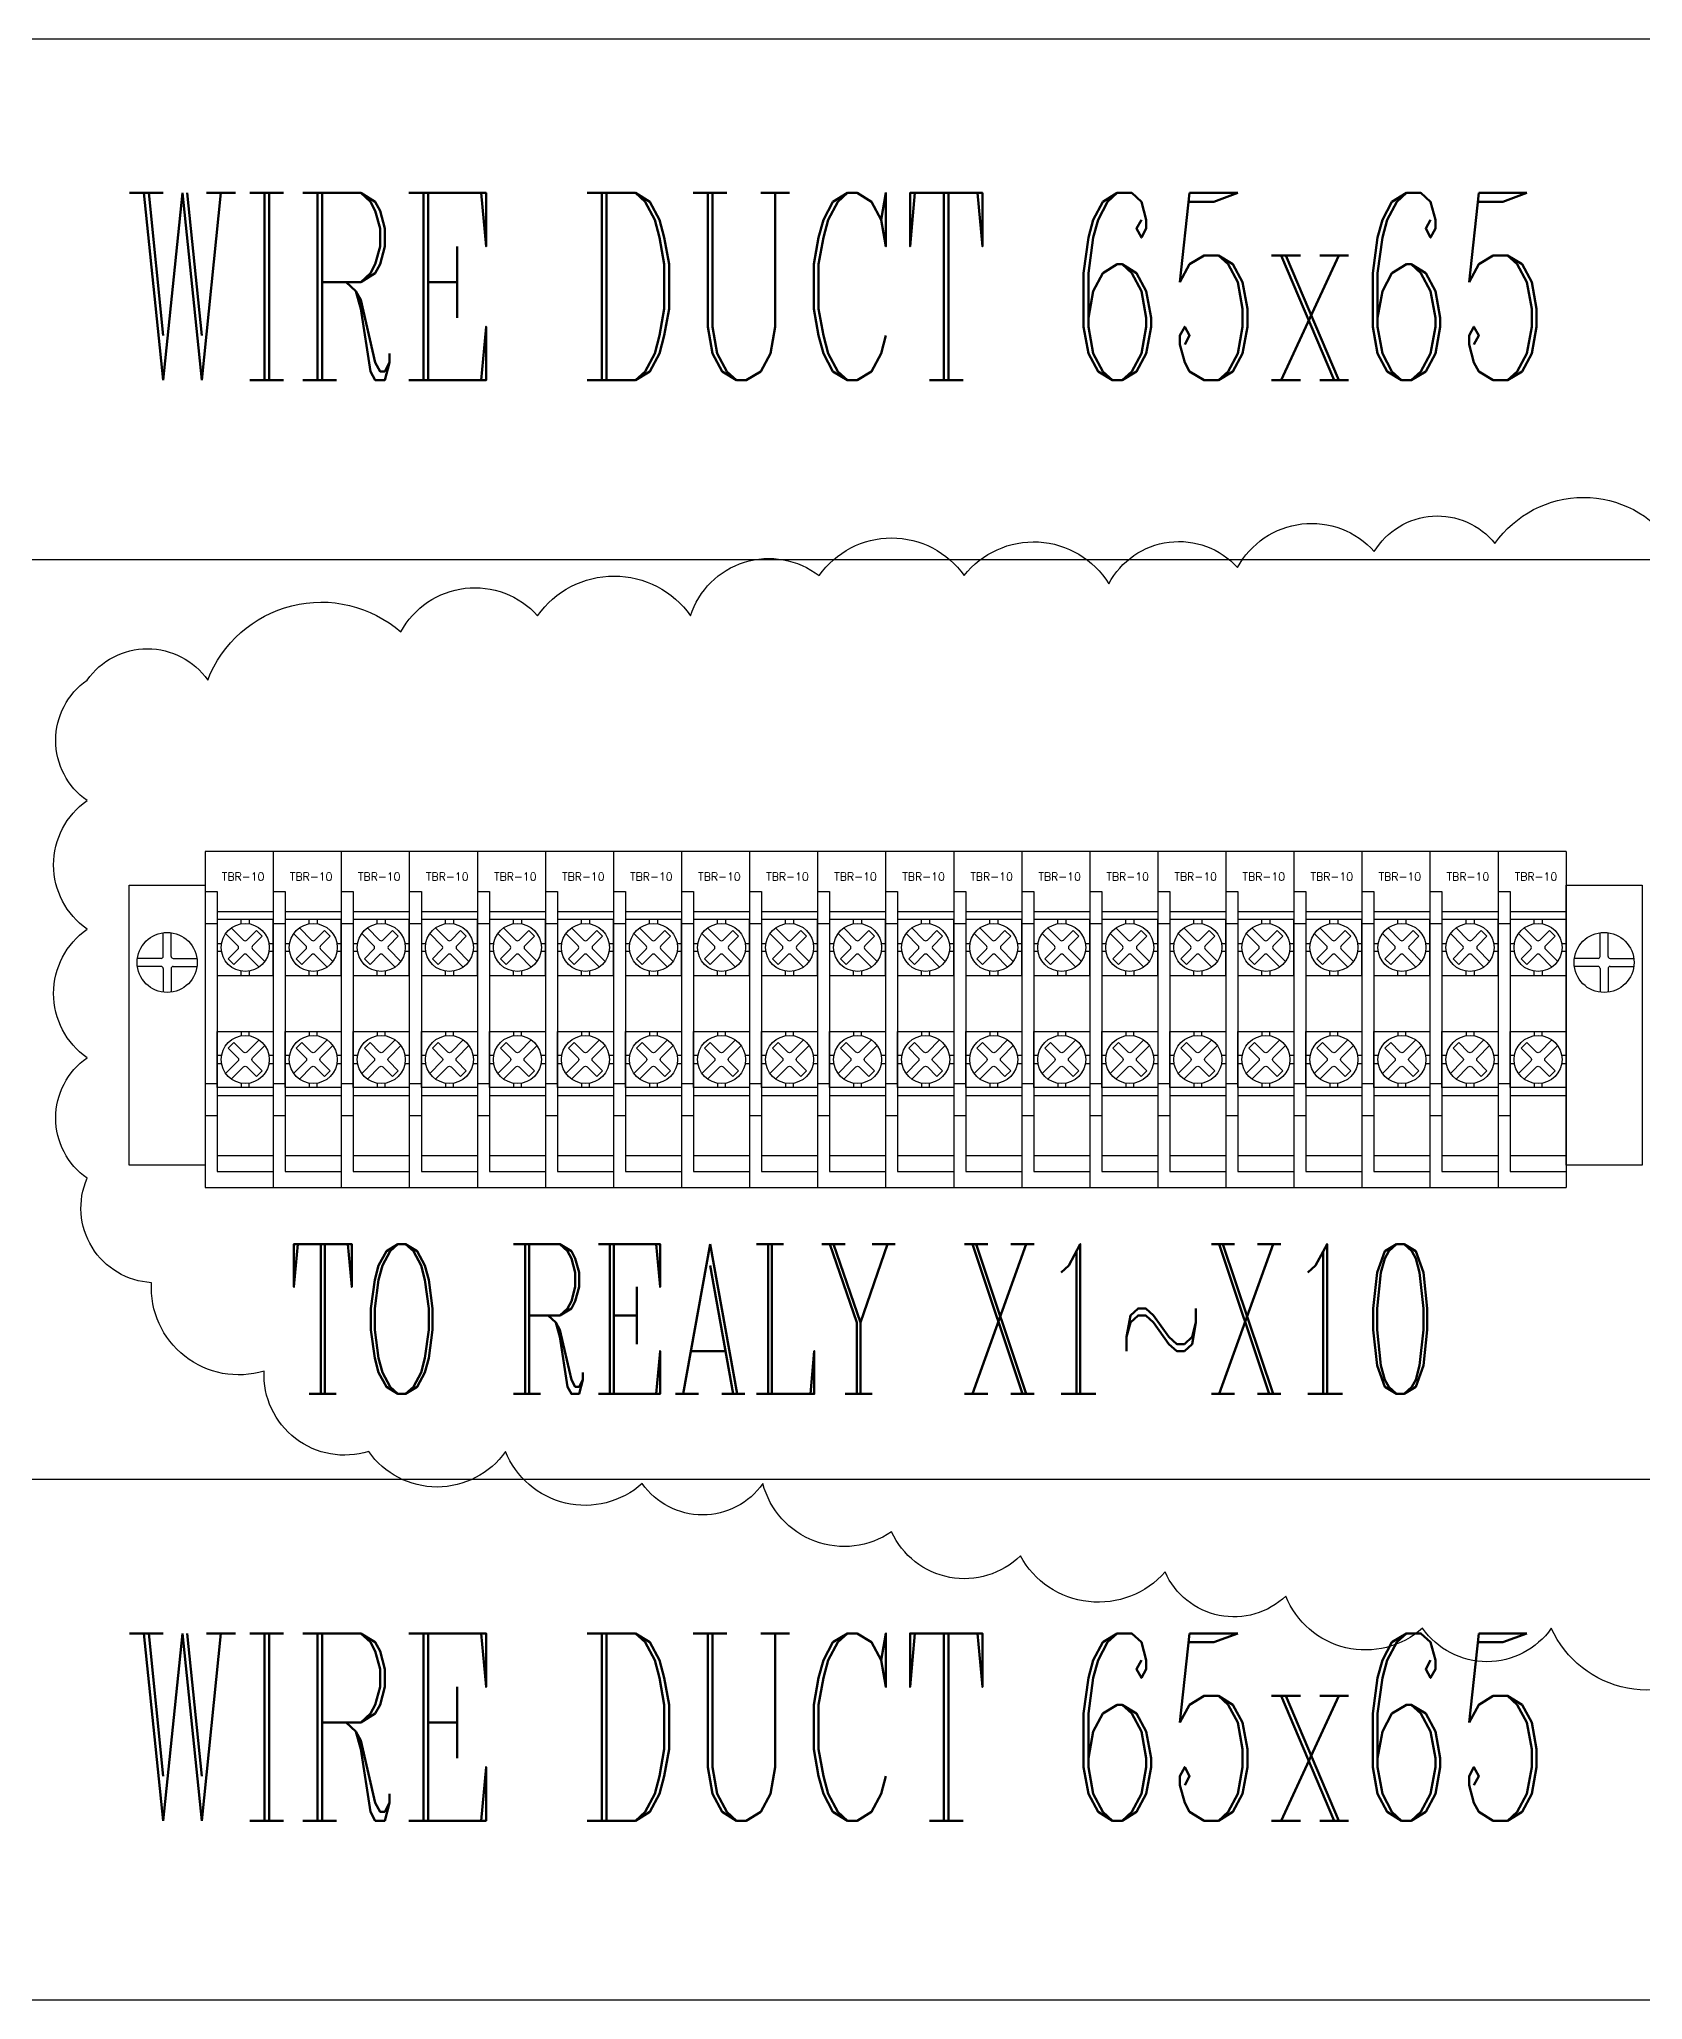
# Model space of a CAD drawing. Header units: millimetres. Extents: x 21506 to 58194, y 6783 to 13041.
# Drawn here: x 23872 to 24072.3, y 8056.5 to 8301.5 of the extents above; entities that cross this region are included whole.
import ezdxf
from ezdxf.enums import TextEntityAlignment as Align

# ---------------------------------------------------------------- set-up
doc = ezdxf.new("R2010")
doc.units = ezdxf.units.MM
doc.layers.add('TEXT', color=11, linetype='Continuous')
doc.styles.add('CHINA', font='ROMANC.SHX', dxfattribs={"width": 0.8, "bigfont": 'stsl.shx'})
doc.styles.add('文字-水平', font='txt.shx', dxfattribs={"bigfont": 'ccad.shx'})

# ---------------------------------------------------------------- blocks, each defined once
blk = doc.blocks.new('MLIBTB1C')
at = {"color": 1}
for p, q in [((4.25, 8.59), (4.25, 11.55)), ((4.25, 8.59), (4.25, 11.55)), ((5.25, 8.59), (5.25, 11.55)), ((5.25, 8.59), (5.25, 11.55)), ((4, 8.34), (1.03, 8.34)), ((4, 8.34), (1.03, 8.34)), ((5.5, 8.34), (8.47, 8.34)), ((5.5, 8.34), (8.47, 8.34)), ((4, 7.34), (1.03, 7.34)), ((4, 7.34), (1.03, 7.34)), ((4.25, 7.09), (4.25, 4.12)), ((4.25, 7.09), (4.25, 4.12)), ((5.25, 7.09), (5.25, 4.12)), ((5.25, 7.09), (5.25, 4.12)), ((5.5, 7.34), (8.47, 7.34)), ((5.5, 7.34), (8.47, 7.34))]:
    blk.add_line(p, q, dxfattribs=at)
blk.add_lwpolyline([(9.5, 17.5), (9.5, -17.5), (0, -17.5), (0, 17.5)], close=True, dxfattribs=at)
blk.add_lwpolyline([(9.5, 17.5), (9.5, -17.5), (0, -17.5), (0, 17.5)], close=True, dxfattribs=at)
blk.add_circle((4.75, 7.84), 3.75, dxfattribs=at)
blk.add_circle((4.75, 7.84), 3.75, dxfattribs=at)
for centre, start, end in [((4, 8.59), 270, 0), ((4, 8.59), 270, 0), ((5.5, 8.59), 180, 270), ((5.5, 8.59), 180, 270), ((4, 7.09), 0, 90), ((4, 7.09), 0, 90), ((5.5, 7.09), 90, 180), ((5.5, 7.09), 90, 180)]:
    blk.add_arc(centre, 0.25, start, end, dxfattribs=at)
blk = doc.blocks.new('MLIBTB4A')
for p, q in [((8.5, 21), (0, 21)), ((0, 21), (0, -21)), ((8.5, 21), (8.5, -21)), ((0, 16), (1.5, 16)), ((1.5, 16), (1.5, -19)), ((1.5, 13.5), (8.5, 13.5)), ((0, 12), (1.5, 12)), ((0, -8), (1.5, -8)), ((1.5, -9.5), (8.5, -9.5)), ((0, -12), (1.5, -12)), ((1.5, -17), (8.5, -17)), ((1.5, -19), (8.5, -19)), ((8.5, -19), (8.5, -21)), ((0, -21), (8.5, -21))]:
    blk.add_line(p, q)
for points in [[(1.5, 5.5), (8.5, 5.5), (8.5, 12.5), (1.5, 12.5)], [(1.5, -1.5), (8.5, -1.5), (8.5, -8.5), (1.5, -8.5)]]:
    blk.add_lwpolyline(points, close=True)
for points in [[(4.5, 11.96), (4.5, 12.5)], [(5.5, 12.5), (5.5, 11.96)], [(1.5, 9.5), (2.04, 9.5)], [(2.04, 8.5), (1.5, 8.5)], [(7.96, 9.5), (8.5, 9.5)], [(8.5, 8.5), (7.96, 8.5)], [(4.5, 5.5), (4.5, 6.04)], [(5.5, 6.04), (5.5, 5.5)], [(4.5, -1.5), (4.5, -2.04)], [(5.5, -2.04), (5.5, -1.5)], [(2.04, -4.5), (1.5, -4.5)], [(8.5, -4.5), (7.96, -4.5)], [(1.5, -5.5), (2.04, -5.5)], [(7.96, -5.5), (8.5, -5.5)], [(4.5, -7.96), (4.5, -8.5)], [(5.5, -8.5), (5.5, -7.96)]]:
    blk.add_lwpolyline(points)
for points in [[(6.74, 6.55), (5.21, 8.08, 0.414214), (4.79, 8.08), (3.59, 6.88), (2.88, 7.59), (4.08, 8.79, 0.414214), (4.08, 9.21), (2.55, 10.74)], [(3.26, 11.45), (4.79, 9.92, 0.414214), (5.21, 9.92), (6.41, 11.12), (7.12, 10.41), (5.92, 9.21, 0.414214), (5.92, 8.79), (7.45, 7.26)], [(6.74, -2.55), (5.21, -4.08, -0.414214), (4.79, -4.08), (3.59, -2.88), (2.88, -3.59), (4.08, -4.79, -0.414214), (4.08, -5.21), (2.55, -6.74)], [(3.26, -7.45), (4.79, -5.92, -0.414214), (5.21, -5.92), (6.41, -7.12), (7.12, -6.41), (5.92, -5.21, -0.414214), (5.92, -4.79), (7.45, -3.26)]]:
    blk.add_lwpolyline(points, format="xyb")
for centre in [(5, 9), (5, -5)]:
    blk.add_circle(centre, 3)
at = {"style": '文字-水平'}
blk.add_text('TBR-10', height=1, dxfattribs=at).set_placement((2.08, 17.36))

msp = doc.modelspace()

# ---------------------------------------------------------------- linework, layer by layer
at = {"color": 4}
for points in [[(23680.131, 8236.506), (24315.131, 8236.506), (24315.131, 8301.506), (23680.131, 8301.506)], [(23680.131, 8056.506), (24315.131, 8056.506), (24315.131, 8121.506), (23680.131, 8121.506)]]:
    msp.add_lwpolyline(points, close=True, dxfattribs=at)
at = {"color": 1}
msp.add_lwpolyline([(24081.969, 8098.923, -0.5205671), (24060.864, 8102.94, -0.5205671), (24044.784, 8102.94, -0.5205671), (24027.699, 8106.956, -0.5205671), (24012.625, 8109.968, -0.5205671), (23994.535, 8111.976, -0.5205671), (23978.455, 8114.988, -0.5205671), (23962.375, 8121.013, -0.5205671), (23947.3, 8121.013, -0.5205671), (23930.216, 8125.029, -0.5205671), (23913.131, 8125.029, -0.5205671), (23900.066, 8135.07, -0.5205671), (23885.996, 8146.114, -0.5205671), (23877.956, 8159.167, -0.5205671), (23877.956, 8174.228, -0.5205671), (23877.956, 8190.293, -0.5205671), (23877.956, 8206.358, -0.5205671), (23877.956, 8221.419, -0.5205671), (23893.031, 8221.419, -0.5205671), (23917.151, 8227.443, -0.5205671), (23934.236, 8229.451, -0.5205671), (23953.33, 8229.451, -0.5205671), (23969.41, 8234.472, -0.5205671), (23987.5, 8234.472, -0.5205671), (24005.59, 8233.468, -0.5205671), (24021.669, 8235.476, -0.5205671), (24038.754, 8237.484, -0.5205671), (24053.829, 8238.488, -0.5205671), (24075.939, 8238.488, -0.5205671)], format="xyb", dxfattribs=at)

# ---------------------------------------------------------------- block references
for name, p in [('MLIBTB4A', (23892.708, 8179.006)), ('MLIBTB4A', (23901.208, 8179.006)), ('MLIBTB4A', (23909.708, 8179.006)), ('MLIBTB4A', (23918.208, 8179.006)), ('MLIBTB4A', (23926.708, 8179.006)), ('MLIBTB4A', (23935.208, 8179.006)), ('MLIBTB4A', (23943.708, 8179.006)), ('MLIBTB4A', (23952.208, 8179.006)), ('MLIBTB4A', (23960.708, 8179.006)), ('MLIBTB4A', (23969.208, 8179.006)), ('MLIBTB4A', (23977.708, 8179.006)), ('MLIBTB4A', (23986.208, 8179.006)), ('MLIBTB4A', (23994.708, 8179.006)), ('MLIBTB4A', (24003.208, 8179.006)), ('MLIBTB4A', (24011.708, 8179.006)), ('MLIBTB4A', (24020.208, 8179.006)), ('MLIBTB4A', (24028.708, 8179.006)), ('MLIBTB4A', (24037.208, 8179.006)), ('MLIBTB4A', (24045.708, 8179.006)), ('MLIBTB4A', (24054.208, 8179.006)), ('MLIBTB1C', (23883.208, 8178.293)), ('MLIBTB1C', (24062.708, 8178.293))]:
    msp.add_blockref(name, p)

# ---------------------------------------------------------------- texts
at = {"layer": 'TEXT', "color": 4, "style": 'CHINA', "width": 0.6}
for p in [(23971.733, 8258.887), (23971.733, 8078.887)]:
    msp.add_text('WIRE DUCT 65x65', height=23.41011, dxfattribs=at).set_placement(p, align=Align.CENTER)
at = {"layer": 'TEXT', "style": 'CHINA', "width": 0.6}
msp.add_text('TO REALY X1~X10', height=18.72809, dxfattribs=at).set_placement((23974.815, 8141.573), align=Align.MIDDLE)

doc.saveas('drawing.dxf')
